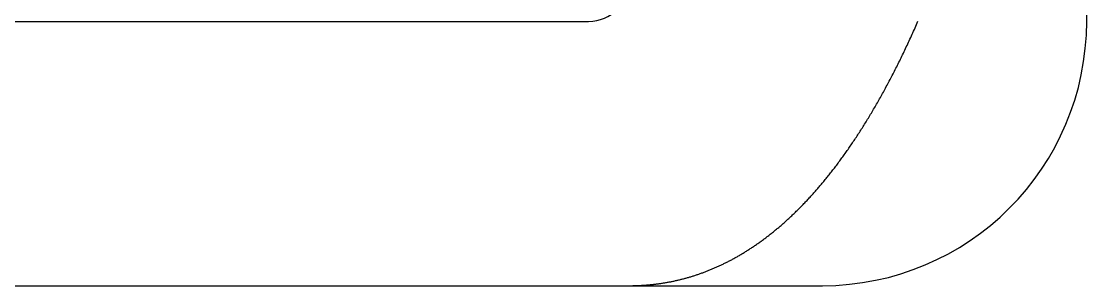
# Model space of a CAD drawing. Extents: x -14 to 315, y -179 to 16.
# Drawn here: x 289.05 to 315.25, y -73 to -66.5 of the extents above; entities that cross this region are included whole.
import ezdxf

# ---------------------------------------------------------------- set-up
doc = ezdxf.new("R2010")
doc.units = 0
doc.layers.add('BLACK', color=7, linetype='CONTINUOUS')

msp = doc.modelspace()

# ---------------------------------------------------------------- linework, layer by layer
at = {"layer": 'BLACK', "linetype": 'CONTINUOUS'}
for p, q in [((315.25, -66.5), (315.25, 9.5)), ((253.15, -66.5), (303, -66.5)), ((311.065369, -66.576108), (311.083264, -66.535357)), ((311.083264, -66.535357), (311.101146, -66.494435)), ((310.957748, -66.817045), (310.975714, -66.777312)), ((310.975714, -66.777312), (310.993669, -66.73741)), ((310.993669, -66.73741), (311.011612, -66.697339)), ((311.011612, -66.697339), (311.029542, -66.657099)), ((311.029542, -66.657099), (311.047462, -66.616689)), ((311.047462, -66.616689), (311.065369, -66.576108)), ((310.831674, -67.090486), (310.849717, -67.051922)), ((310.849717, -67.051922), (310.86775, -67.013193)), ((310.86775, -67.013193), (310.885772, -66.974298)), ((310.885772, -66.974298), (310.903783, -66.935236)), ((310.903783, -66.935236), (310.921783, -66.896006)), ((310.921783, -66.896006), (310.939771, -66.85661)), ((310.939771, -66.85661), (310.957748, -66.817045)), ((310.705079, -67.355817), (310.723195, -67.318404)), ((310.723195, -67.318404), (310.7413, -67.280828)), ((310.7413, -67.280828), (310.759395, -67.243088)), ((310.759395, -67.243088), (310.777481, -67.205184)), ((310.777481, -67.205184), (310.795555, -67.167116)), ((310.795555, -67.167116), (310.81362, -67.128884)), ((310.81362, -67.128884), (310.831674, -67.090486)), ((310.578003, -67.613177), (310.596185, -67.576894)), ((310.596185, -67.576894), (310.614358, -67.540451)), ((310.614358, -67.540451), (310.632521, -67.503847)), ((310.632521, -67.503847), (310.650675, -67.467082)), ((310.650675, -67.467082), (310.668819, -67.430156)), ((310.668819, -67.430156), (310.686954, -67.393068)), ((310.686954, -67.393068), (310.705079, -67.355817)), ((310.450481, -67.862705), (310.468724, -67.827532)), ((310.468724, -67.827532), (310.486959, -67.792202)), ((310.486959, -67.792202), (310.505186, -67.756715)), ((310.505186, -67.756715), (310.523403, -67.721069)), ((310.523403, -67.721069), (310.541612, -67.685264)), ((310.541612, -67.685264), (310.559812, -67.6493)), ((310.559812, -67.6493), (310.578003, -67.613177)), ((310.30424, -68.138465), (310.322548, -68.104538)), ((310.322548, -68.104538), (310.340848, -68.070456)), ((310.340848, -68.070456), (310.35914, -68.03622)), ((310.35914, -68.03622), (310.377425, -68.001828)), ((310.377425, -68.001828), (310.395701, -67.967282)), ((310.395701, -67.967282), (310.413969, -67.932579)), ((310.413969, -67.932579), (310.432229, -67.89772)), ((310.432229, -67.89772), (310.450481, -67.862705)), ((310.157511, -68.404383), (310.175877, -68.371675)), ((310.175877, -68.371675), (310.194236, -68.338815)), ((310.194236, -68.338815), (310.212589, -68.305804)), ((310.212589, -68.305804), (310.230934, -68.272642)), ((310.230934, -68.272642), (310.249271, -68.239327)), ((310.249271, -68.239327), (310.267602, -68.205859)), ((310.267602, -68.205859), (310.285925, -68.172239)), ((310.285925, -68.172239), (310.30424, -68.138465)), ((310.010339, -68.660665), (310.028758, -68.62915)), ((310.028758, -68.62915), (310.047171, -68.597487)), ((310.047171, -68.597487), (310.065577, -68.565676)), ((310.065577, -68.565676), (310.083977, -68.533716)), ((310.083977, -68.533716), (310.102371, -68.501607)), ((310.102371, -68.501607), (310.120758, -68.469349)), ((310.120758, -68.469349), (310.139138, -68.436941)), ((310.139138, -68.436941), (310.157511, -68.404383)), ((309.862766, -68.907517), (309.881233, -68.877169)), ((309.881233, -68.877169), (309.899695, -68.846677)), ((309.899695, -68.846677), (309.91815, -68.81604)), ((309.91815, -68.81604), (309.9366, -68.785257)), ((309.9366, -68.785257), (309.955044, -68.754329)), ((309.955044, -68.754329), (309.973482, -68.723254)), ((309.973482, -68.723254), (309.991913, -68.692033)), ((309.991913, -68.692033), (310.010339, -68.660665)), ((309.696317, -69.174208), (309.714833, -69.145143)), ((309.714833, -69.145143), (309.733343, -69.115938)), ((309.733343, -69.115938), (309.751848, -69.08659)), ((309.751848, -69.08659), (309.770348, -69.057102)), ((309.770348, -69.057102), (309.788842, -69.027471)), ((309.788842, -69.027471), (309.807331, -68.997697)), ((309.807331, -68.997697), (309.825815, -68.96778)), ((309.825815, -68.96778), (309.844294, -68.937721)), ((309.844294, -68.937721), (309.862766, -68.907517)), ((309.5109, -69.45719), (309.529462, -69.429513)), ((309.529462, -69.429513), (309.54802, -69.401699)), ((309.54802, -69.401699), (309.566574, -69.373748)), ((309.566574, -69.373748), (309.585123, -69.345659)), ((309.585123, -69.345659), (309.603667, -69.317432)), ((309.603667, -69.317432), (309.622207, -69.289066)), ((309.622207, -69.289066), (309.640742, -69.260561)), ((309.640742, -69.260561), (309.659272, -69.231916)), ((309.659272, -69.231916), (309.677797, -69.203132)), ((309.677797, -69.203132), (309.696317, -69.174208)), ((309.343646, -69.70018), (309.362246, -69.673719)), ((309.362246, -69.673719), (309.380842, -69.647124)), ((309.380842, -69.647124), (309.399434, -69.620395)), ((309.399434, -69.620395), (309.418022, -69.593533)), ((309.418022, -69.593533), (309.436606, -69.566535)), ((309.436606, -69.566535), (309.455186, -69.539402)), ((309.455186, -69.539402), (309.473761, -69.512134)), ((309.473761, -69.512134), (309.492333, -69.48473)), ((309.492333, -69.48473), (309.5109, -69.45719)), ((309.157439, -69.957532), (309.176076, -69.932385)), ((309.176076, -69.932385), (309.19471, -69.907108)), ((309.19471, -69.907108), (309.21334, -69.881702)), ((309.21334, -69.881702), (309.231966, -69.856164)), ((309.231966, -69.856164), (309.250589, -69.830496)), ((309.250589, -69.830496), (309.269208, -69.804697)), ((309.269208, -69.804697), (309.287823, -69.778766)), ((309.287823, -69.778766), (309.306434, -69.752703)), ((309.306434, -69.752703), (309.325042, -69.726508)), ((309.325042, -69.726508), (309.343646, -69.70018)), ((308.952216, -70.225698), (308.970888, -70.201952)), ((308.970888, -70.201952), (308.989558, -70.178081)), ((308.989558, -70.178081), (309.008224, -70.154085)), ((309.008224, -70.154085), (309.026887, -70.129962)), ((309.026887, -70.129962), (309.045547, -70.105712)), ((309.045547, -70.105712), (309.064204, -70.081335)), ((309.064204, -70.081335), (309.082858, -70.056831)), ((309.082858, -70.056831), (309.101508, -70.032199)), ((309.101508, -70.032199), (309.120155, -70.007439)), ((309.120155, -70.007439), (309.138799, -69.98255)), ((309.138799, -69.98255), (309.157439, -69.957532)), ((308.746625, -70.478715), (308.765329, -70.456326)), ((308.765329, -70.456326), (308.78403, -70.433816)), ((308.78403, -70.433816), (308.802729, -70.411184)), ((308.802729, -70.411184), (308.821425, -70.38843)), ((308.821425, -70.38843), (308.840118, -70.365553)), ((308.840118, -70.365553), (308.858808, -70.342554)), ((308.858808, -70.342554), (308.877496, -70.319431)), ((308.877496, -70.319431), (308.89618, -70.296184)), ((308.89618, -70.296184), (308.914862, -70.272813)), ((308.914862, -70.272813), (308.93354, -70.249318)), ((308.93354, -70.249318), (308.952216, -70.225698)), ((308.503229, -70.758871), (308.521967, -70.738029)), ((308.521967, -70.738029), (308.540703, -70.717071)), ((308.540703, -70.717071), (308.559436, -70.695995)), ((308.559436, -70.695995), (308.578166, -70.674802)), ((308.578166, -70.674802), (308.596894, -70.653491)), ((308.596894, -70.653491), (308.61562, -70.632062)), ((308.61562, -70.632062), (308.634343, -70.610514)), ((308.634343, -70.610514), (308.653063, -70.588847)), ((308.653063, -70.588847), (308.671781, -70.567061)), ((308.671781, -70.567061), (308.690496, -70.545155)), ((308.690496, -70.545155), (308.709208, -70.523129)), ((308.709208, -70.523129), (308.727918, -70.500982)), ((308.727918, -70.500982), (308.746625, -70.478715)), ((308.259408, -71.01933), (308.278178, -70.999977)), ((308.278178, -70.999977), (308.296946, -70.980511)), ((308.296946, -70.980511), (308.315711, -70.960932)), ((308.315711, -70.960932), (308.334474, -70.941241)), ((308.334474, -70.941241), (308.353234, -70.921436)), ((308.353234, -70.921436), (308.371992, -70.901517)), ((308.371992, -70.901517), (308.390748, -70.881484)), ((308.390748, -70.881484), (308.409501, -70.861336)), ((308.409501, -70.861336), (308.428251, -70.841074)), ((308.428251, -70.841074), (308.446999, -70.820697)), ((308.446999, -70.820697), (308.465745, -70.800204)), ((308.465745, -70.800204), (308.484488, -70.779595)), ((308.484488, -70.779595), (308.503229, -70.758871)), ((307.996367, -71.27866), (308.015172, -71.260846)), ((308.015172, -71.260846), (308.033974, -71.242924)), ((308.033974, -71.242924), (308.052774, -71.224894)), ((308.052774, -71.224894), (308.071571, -71.206755)), ((308.071571, -71.206755), (308.090366, -71.188507)), ((308.090366, -71.188507), (308.109158, -71.170151)), ((308.109158, -71.170151), (308.127948, -71.151685)), ((308.127948, -71.151685), (308.146736, -71.133109)), ((308.146736, -71.133109), (308.16552, -71.114423)), ((308.16552, -71.114423), (308.184303, -71.095626)), ((308.184303, -71.095626), (308.203083, -71.076719)), ((308.203083, -71.076719), (308.22186, -71.057701)), ((308.22186, -71.057701), (308.240635, -71.038572)), ((308.240635, -71.038572), (308.259408, -71.01933)), ((307.71398, -71.533151), (307.732825, -71.516917)), ((307.732825, -71.516917), (307.751667, -71.500579)), ((307.751667, -71.500579), (307.770506, -71.484138)), ((307.770506, -71.484138), (307.789343, -71.467593)), ((307.789343, -71.467593), (307.808176, -71.450943)), ((307.808176, -71.450943), (307.827007, -71.43419)), ((307.827007, -71.43419), (307.845836, -71.417332)), ((307.845836, -71.417332), (307.864661, -71.400369)), ((307.864661, -71.400369), (307.883484, -71.3833)), ((307.883484, -71.3833), (307.902305, -71.366126)), ((307.902305, -71.366126), (307.921122, -71.348846)), ((307.921122, -71.348846), (307.939938, -71.33146)), ((307.939938, -71.33146), (307.95875, -71.313967)), ((307.95875, -71.313967), (307.97756, -71.296367)), ((307.97756, -71.296367), (307.996367, -71.27866)), ((307.39315, -71.793642), (307.412048, -71.779116)), ((307.412048, -71.779116), (307.430943, -71.764492)), ((307.430943, -71.764492), (307.449835, -71.74977)), ((307.449835, -71.74977), (307.468723, -71.734949)), ((307.468723, -71.734949), (307.487608, -71.720028)), ((307.487608, -71.720028), (307.506489, -71.705009)), ((307.506489, -71.705009), (307.525367, -71.689889)), ((307.525367, -71.689889), (307.544242, -71.67467)), ((307.544242, -71.67467), (307.563114, -71.659351)), ((307.563114, -71.659351), (307.581983, -71.643931)), ((307.581983, -71.643931), (307.600849, -71.62841)), ((307.600849, -71.62841), (307.619711, -71.612788)), ((307.619711, -71.612788), (307.638571, -71.597064)), ((307.638571, -71.597064), (307.657427, -71.581239)), ((307.657427, -71.581239), (307.676281, -71.565312)), ((307.676281, -71.565312), (307.695132, -71.549283)), ((307.695132, -71.549283), (307.71398, -71.533151)), ((307.033365, -72.051312), (307.052338, -72.038603)), ((307.052338, -72.038603), (307.071307, -72.025801)), ((307.071307, -72.025801), (307.090271, -72.012905)), ((307.090271, -72.012905), (307.109231, -71.999916)), ((307.109231, -71.999916), (307.128187, -71.986832)), ((307.128187, -71.986832), (307.147138, -71.973654)), ((307.147138, -71.973654), (307.166086, -71.960382)), ((307.166086, -71.960382), (307.185029, -71.947014)), ((307.185029, -71.947014), (307.203968, -71.933552)), ((307.203968, -71.933552), (307.222903, -71.919994)), ((307.222903, -71.919994), (307.241835, -71.906341)), ((307.241835, -71.906341), (307.260762, -71.892592)), ((307.260762, -71.892592), (307.279686, -71.878747)), ((307.279686, -71.878747), (307.298606, -71.864805)), ((307.298606, -71.864805), (307.317522, -71.850767)), ((307.317522, -71.850767), (307.336434, -71.836631)), ((307.336434, -71.836631), (307.355343, -71.822399)), ((307.355343, -71.822399), (307.374248, -71.808069)), ((307.374248, -71.808069), (307.39315, -71.793642)), ((306.595604, -72.318398), (306.614698, -72.307771)), ((306.614698, -72.307771), (306.633786, -72.297057)), ((306.633786, -72.297057), (306.652868, -72.286254)), ((306.652868, -72.286254), (306.671944, -72.275363)), ((306.671944, -72.275363), (306.691015, -72.264383)), ((306.691015, -72.264383), (306.710079, -72.253314)), ((306.710079, -72.253314), (306.729138, -72.242156)), ((306.729138, -72.242156), (306.748191, -72.230908)), ((306.748191, -72.230908), (306.767239, -72.219571)), ((306.767239, -72.219571), (306.786281, -72.208143)), ((306.786281, -72.208143), (306.805318, -72.196626)), ((306.805318, -72.196626), (306.824349, -72.185019)), ((306.824349, -72.185019), (306.843376, -72.173321)), ((306.843376, -72.173321), (306.862397, -72.161532)), ((306.862397, -72.161532), (306.881413, -72.149652)), ((306.881413, -72.149652), (306.900424, -72.137681)), ((306.900424, -72.137681), (306.91943, -72.125619)), ((306.91943, -72.125619), (306.938431, -72.113465)), ((306.938431, -72.113465), (306.957427, -72.101219)), ((306.957427, -72.101219), (306.976419, -72.088881)), ((306.976419, -72.088881), (306.995405, -72.076451)), ((306.995405, -72.076451), (307.014388, -72.063928)), ((307.014388, -72.063928), (307.033365, -72.051312)), ((306.058128, -72.580906), (306.07743, -72.572674)), ((306.07743, -72.572674), (306.096723, -72.564358)), ((306.096723, -72.564358), (306.116008, -72.555958)), ((306.116008, -72.555958), (306.135284, -72.547475)), ((306.135284, -72.547475), (306.154551, -72.538909)), ((306.154551, -72.538909), (306.17381, -72.530258)), ((306.17381, -72.530258), (306.193061, -72.521524)), ((306.193061, -72.521524), (306.212304, -72.512705)), ((306.212304, -72.512705), (306.231539, -72.503802)), ((306.231539, -72.503802), (306.250766, -72.494815)), ((306.250766, -72.494815), (306.269985, -72.485743)), ((306.269985, -72.485743), (306.289196, -72.476586)), ((306.289196, -72.476586), (306.3084, -72.467344)), ((306.3084, -72.467344), (306.327596, -72.458017)), ((306.327596, -72.458017), (306.346785, -72.448605)), ((306.346785, -72.448605), (306.365966, -72.439107)), ((306.365966, -72.439107), (306.38514, -72.429524)), ((306.38514, -72.429524), (306.404307, -72.419854)), ((306.404307, -72.419854), (306.423467, -72.410099)), ((306.423467, -72.410099), (306.44262, -72.400257)), ((306.44262, -72.400257), (306.461766, -72.390329)), ((306.461766, -72.390329), (306.480906, -72.380315)), ((306.480906, -72.380315), (306.500038, -72.370213)), ((306.500038, -72.370213), (306.519164, -72.360025)), ((306.519164, -72.360025), (306.538284, -72.349749)), ((306.538284, -72.349749), (306.557397, -72.339386)), ((306.557397, -72.339386), (306.576503, -72.328936)), ((306.576503, -72.328936), (306.595604, -72.318398)), ((305.297323, -72.838403), (305.317057, -72.833323)), ((305.317057, -72.833323), (305.336777, -72.828165)), ((305.336777, -72.828165), (305.356483, -72.822927)), ((305.356483, -72.822927), (305.376177, -72.81761)), ((305.376177, -72.81761), (305.395857, -72.812214)), ((305.395857, -72.812214), (305.415524, -72.806738)), ((305.415524, -72.806738), (305.435179, -72.801183)), ((305.435179, -72.801183), (305.454821, -72.795548)), ((305.454821, -72.795548), (305.474451, -72.789833)), ((305.474451, -72.789833), (305.494068, -72.784039)), ((305.494068, -72.784039), (305.513673, -72.778165)), ((305.513673, -72.778165), (305.533265, -72.772212)), ((305.533265, -72.772212), (305.552846, -72.766178)), ((305.552846, -72.766178), (305.572415, -72.760064)), ((305.572415, -72.760064), (305.591972, -72.75387)), ((305.591972, -72.75387), (305.611517, -72.747596)), ((305.611517, -72.747596), (305.631051, -72.741242)), ((305.631051, -72.741242), (305.650574, -72.734807)), ((305.650574, -72.734807), (305.670085, -72.728292)), ((305.670085, -72.728292), (305.689585, -72.721696)), ((305.689585, -72.721696), (305.709074, -72.715019)), ((305.709074, -72.715019), (305.728553, -72.708262)), ((305.728553, -72.708262), (305.74802, -72.701423)), ((305.74802, -72.701423), (305.767477, -72.694504)), ((305.767477, -72.694504), (305.786923, -72.687503)), ((305.786923, -72.687503), (305.806359, -72.680421)), ((305.806359, -72.680421), (305.825785, -72.673258)), ((305.825785, -72.673258), (305.8452, -72.666013)), ((305.8452, -72.666013), (305.864605, -72.658687)), ((305.864605, -72.658687), (305.884, -72.651279)), ((305.884, -72.651279), (305.903386, -72.643789)), ((305.903386, -72.643789), (305.922762, -72.636217)), ((305.922762, -72.636217), (305.942128, -72.628563)), ((305.942128, -72.628563), (305.961484, -72.620827)), ((305.961484, -72.620827), (305.980831, -72.613008)), ((305.980831, -72.613008), (306.000169, -72.605107)), ((306.000169, -72.605107), (306.019498, -72.597123)), ((306.019498, -72.597123), (306.038818, -72.589056)), ((306.038818, -72.589056), (306.058128, -72.580906)), ((265.15, -73), (308.75, -73)), ((272.175, -73), (304, -73)), ((304, -73), (304.010448, -72.99999)), ((304.010448, -72.99999), (304.020891, -72.99996)), ((304.020891, -72.99996), (304.031327, -72.99991)), ((304.031327, -72.99991), (304.041759, -72.99984)), ((304.041759, -72.99984), (304.052184, -72.99975)), ((304.052184, -72.99975), (304.062604, -72.99964)), ((304.062604, -72.99964), (304.073018, -72.999511)), ((304.073018, -72.999511), (304.083426, -72.999361)), ((304.083426, -72.999361), (304.093829, -72.999191)), ((304.093829, -72.999191), (304.104227, -72.999002)), ((304.104227, -72.999002), (304.114618, -72.998792)), ((304.114618, -72.998792), (304.125005, -72.998563)), ((304.125005, -72.998563), (304.135385, -72.998314)), ((304.135385, -72.998314), (304.145761, -72.998045)), ((304.145761, -72.998045), (304.15613, -72.997756)), ((304.15613, -72.997756), (304.166495, -72.997447)), ((304.166495, -72.997447), (304.176854, -72.997118)), ((304.176854, -72.997118), (304.187207, -72.99677)), ((304.187207, -72.99677), (304.197555, -72.996401)), ((304.197555, -72.996401), (304.207898, -72.996013)), ((304.207898, -72.996013), (304.218235, -72.995605)), ((304.218235, -72.995605), (304.228567, -72.995178)), ((304.228567, -72.995178), (304.238894, -72.99473)), ((304.238894, -72.99473), (304.249215, -72.994263)), ((304.249215, -72.994263), (304.259531, -72.993776)), ((304.259531, -72.993776), (304.269842, -72.993269)), ((304.269842, -72.993269), (304.280148, -72.992742)), ((304.280148, -72.992742), (304.290448, -72.992196)), ((304.290448, -72.992196), (304.300743, -72.99163)), ((304.300743, -72.99163), (304.311033, -72.991044)), ((304.311033, -72.991044), (304.321318, -72.990438)), ((304.321318, -72.990438), (304.331598, -72.989813)), ((304.331598, -72.989813), (304.341872, -72.989168)), ((304.341872, -72.989168), (304.352142, -72.988503)), ((304.352142, -72.988503), (304.362406, -72.987819)), ((304.362406, -72.987819), (304.372665, -72.987115)), ((304.372665, -72.987115), (304.38292, -72.986391)), ((304.38292, -72.986391), (304.393169, -72.985647)), ((304.393169, -72.985647), (304.403413, -72.984884)), ((304.403413, -72.984884), (304.413652, -72.984101)), ((304.413652, -72.984101), (304.423886, -72.983299)), ((304.423886, -72.983299), (304.434116, -72.982476)), ((304.434116, -72.982476), (304.44434, -72.981634)), ((304.44434, -72.981634), (304.454559, -72.980773)), ((304.454559, -72.980773), (304.464774, -72.979892)), ((304.464774, -72.979892), (304.474983, -72.978991)), ((304.474983, -72.978991), (304.485188, -72.97807)), ((304.485188, -72.97807), (304.495388, -72.97713)), ((304.495388, -72.97713), (304.505583, -72.97617)), ((304.505583, -72.97617), (304.515773, -72.975191)), ((304.515773, -72.975191), (304.525959, -72.974192)), ((304.525959, -72.974192), (304.536139, -72.973173)), ((304.536139, -72.973173), (304.546316, -72.972135)), ((304.546316, -72.972135), (304.556487, -72.971077)), ((304.556487, -72.971077), (304.566653, -72.969999)), ((304.566653, -72.969999), (304.576815, -72.968902)), ((304.576815, -72.968902), (304.586972, -72.967785)), ((304.586972, -72.967785), (304.597125, -72.966649)), ((304.597125, -72.966649), (304.607273, -72.965493)), ((304.607273, -72.965493), (304.617416, -72.964317)), ((304.617416, -72.964317), (304.627555, -72.963122)), ((304.627555, -72.963122), (304.637688, -72.961908)), ((304.637688, -72.961908), (304.647818, -72.960673)), ((304.647818, -72.960673), (304.657943, -72.959419)), ((304.657943, -72.959419), (304.668064, -72.958146)), ((304.668064, -72.958146), (304.678179, -72.956853)), ((304.678179, -72.956853), (304.698398, -72.954208)), ((304.698398, -72.954208), (304.718598, -72.951484)), ((304.718598, -72.951484), (304.738781, -72.948683)), ((304.738781, -72.948683), (304.758947, -72.945803)), ((304.758947, -72.945803), (304.779095, -72.942845)), ((304.779095, -72.942845), (304.799226, -72.939808)), ((304.799226, -72.939808), (304.81934, -72.936693)), ((304.81934, -72.936693), (304.839436, -72.9335)), ((304.839436, -72.9335), (304.859517, -72.930229)), ((304.859517, -72.930229), (304.87958, -72.926879)), ((304.87958, -72.926879), (304.899627, -72.923451)), ((304.899627, -72.923451), (304.919658, -72.919944)), ((304.919658, -72.919944), (304.939672, -72.916359)), ((304.939672, -72.916359), (304.959671, -72.912696)), ((304.959671, -72.912696), (304.979653, -72.908955)), ((304.979653, -72.908955), (304.99962, -72.905135)), ((304.99962, -72.905135), (305.019571, -72.901236)), ((305.019571, -72.901236), (305.039507, -72.897259)), ((305.039507, -72.897259), (305.059427, -72.893204)), ((305.059427, -72.893204), (305.079332, -72.88907)), ((305.079332, -72.88907), (305.099222, -72.884857)), ((305.099222, -72.884857), (305.119097, -72.880566)), ((305.119097, -72.880566), (305.138957, -72.876197)), ((305.138957, -72.876197), (305.158803, -72.871748)), ((305.158803, -72.871748), (305.178634, -72.867221)), ((305.178634, -72.867221), (305.198451, -72.862615)), ((305.198451, -72.862615), (305.218253, -72.857931)), ((305.218253, -72.857931), (305.238042, -72.853167)), ((305.238042, -72.853167), (305.257816, -72.848325)), ((305.257816, -72.848325), (305.277577, -72.843403)), ((305.277577, -72.843403), (305.297323, -72.838403))]:
    msp.add_line(p, q, dxfattribs=at)
at = {"layer": 'BLACK'}
for centre, radius in [((303, -65.5), 1), ((308.75, -66.5), 6.5)]:
    msp.add_arc(centre, radius, -90, 0, dxfattribs=at)

doc.saveas('drawing.dxf')
